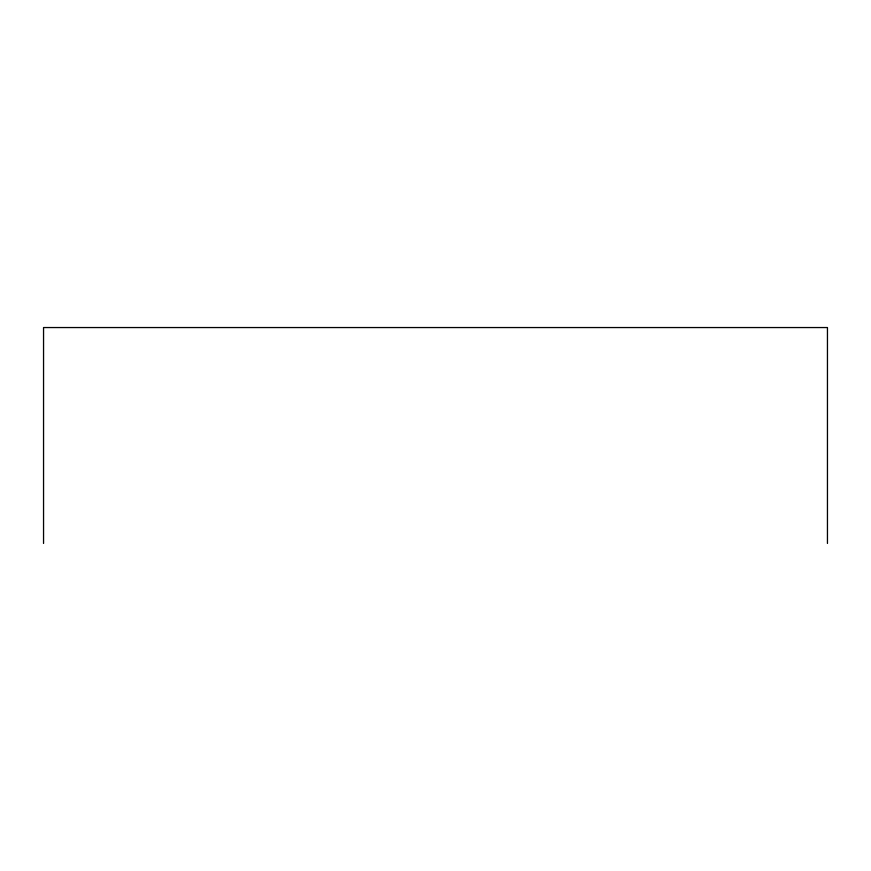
<?xml version="1.0" encoding="UTF-8"?>
<svg xmlns="http://www.w3.org/2000/svg" width="871" height="871" viewBox="0 0 871 871"><rect width="100%" height="100%" fill="white"/><g stroke="black" fill="none" stroke-linecap="round" stroke-linejoin="round"><path stroke-width="1.31" d="M827.45 543.45L827.45 327.55L43.55 327.55L43.55 543.45"/></g></svg>
